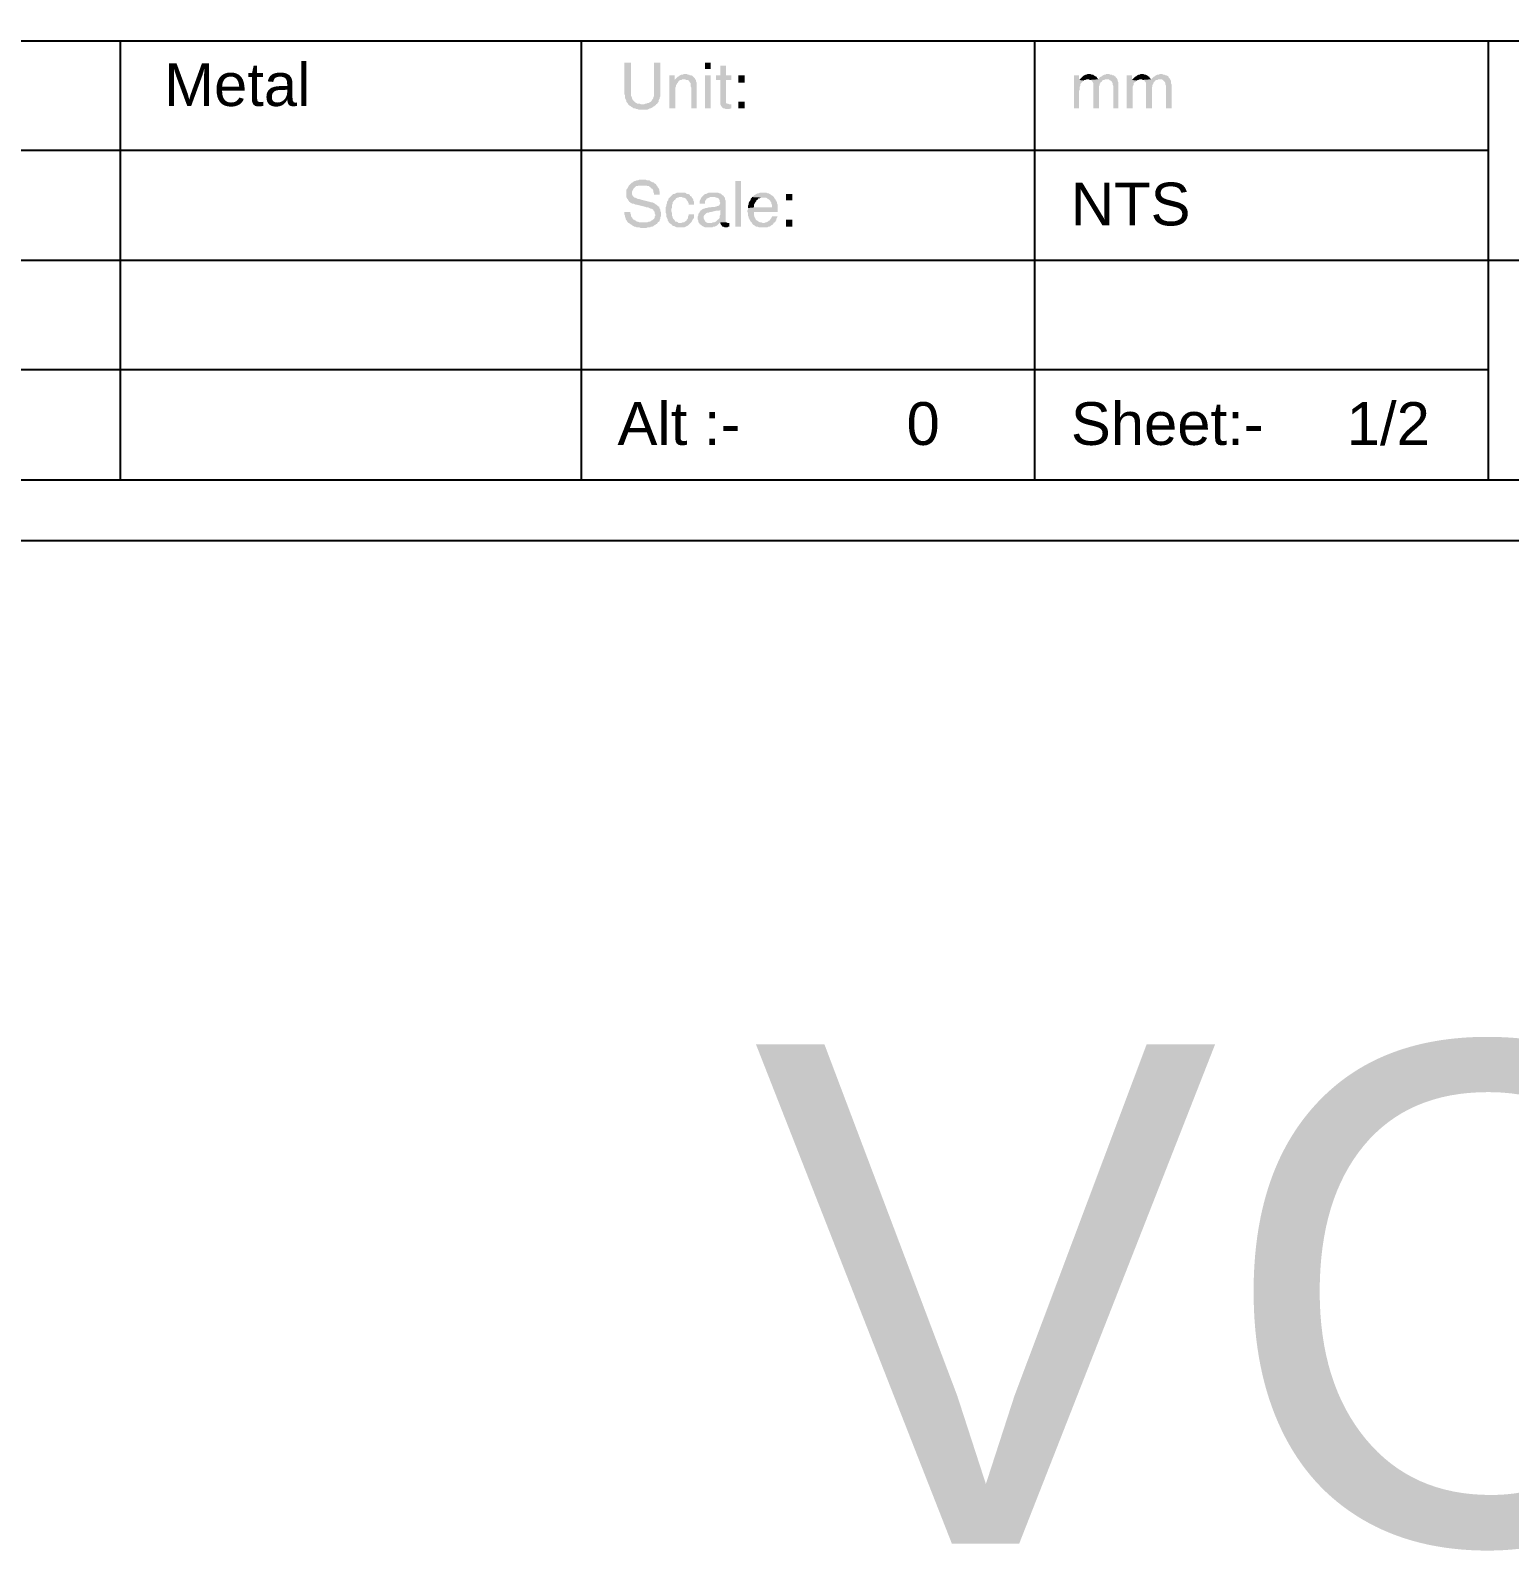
# Model space of a CAD drawing. Header units: millimetres. Extents: x 1186 to 2336, y 1181 to 1549.
# Drawn here: x 1667.1 to 1770.7, y 1181 to 1287.6 of the extents above; entities that cross this region are included whole.
import ezdxf

# ---------------------------------------------------------------- set-up
doc = ezdxf.new("R2010")
doc.units = ezdxf.units.MM
doc.styles.get("Standard").update_dxf_attribs({"font": 'arial.ttf'})

msp = doc.modelspace()

# ---------------------------------------------------------------- hatches: boundary and pattern name
at = {"transparency": 33554559}
for points in [[(1709.13639, 1285.34069), (1708.68507, 1285.34069), (1708.68507, 1283.12921), (1708.7302, 1283.03895), (1708.7302, 1282.85842), (1708.77533, 1282.76816), (1708.82046, 1282.67789), (1708.82046, 1282.58763), (1708.8656, 1282.54249), (1708.91073, 1282.49736), (1708.95586, 1282.4071), (1709.94877, 1282.4071), (1709.8585, 1282.4071), (1709.76824, 1282.45223), (1709.58771, 1282.45223), (1709.54258, 1282.49736), (1709.45231, 1282.54249), (1709.40718, 1282.58763), (1709.36205, 1282.63276), (1709.31692, 1282.67789), (1709.27179, 1282.72302), (1709.22665, 1282.81329), (1709.22665, 1282.85842), (1709.18152, 1282.94868), (1709.13639, 1283.03895), (1709.13639, 1283.30974)], [(1711.21247, 1285.34069), (1710.76115, 1285.34069), (1710.76115, 1283.30974), (1710.76115, 1282.99382), (1710.71602, 1282.90355), (1710.71602, 1282.85842), (1710.67088, 1282.76816), (1710.62575, 1282.72302), (1710.58062, 1282.63276), (1710.53549, 1282.58763), (1710.44522, 1282.54249), (1710.40009, 1282.49736), (1710.30983, 1282.49736), (1710.21956, 1282.45223), (1710.1293, 1282.45223), (1710.03903, 1282.4071), (1708.95586, 1282.4071), (1709.00099, 1282.36197), (1709.04612, 1282.31683), (1709.13639, 1282.2717), (1709.18152, 1282.22657), (1709.27179, 1282.18144), (1709.31692, 1282.13631), (1709.40718, 1282.13631), (1709.49745, 1282.09117), (1709.58771, 1282.09117), (1709.67798, 1282.04604), (1710.30983, 1282.04604), (1710.40009, 1282.09117), (1710.49035, 1282.13631), (1710.53549, 1282.13631), (1710.62575, 1282.18144), (1710.67088, 1282.22657), (1710.76115, 1282.2717), (1710.80628, 1282.31683), (1710.89654, 1282.36197), (1710.89654, 1282.4071), (1710.98681, 1282.45223), (1711.03194, 1282.54249), (1711.07707, 1282.58763), (1711.07707, 1282.67789), (1711.1222, 1282.76816), (1711.16734, 1282.81329), (1711.16734, 1282.90355), (1711.21247, 1282.99382), (1711.21247, 1283.30974)], [(1712.20538, 1284.43805), (1711.84432, 1284.43805), (1711.84432, 1282.13631), (1712.25051, 1282.13631), (1712.25051, 1283.35487), (1712.25051, 1283.58053), (1712.29564, 1283.6708), (1712.29564, 1283.76106), (1712.34077, 1283.8062), (1712.38591, 1283.89646), (1712.43104, 1283.94159), (1712.43104, 1283.94159), (1712.47617, 1284.03186), (1712.5213, 1284.07699), (1712.20538, 1284.12212)], [(1712.92749, 1284.52831), (1712.83723, 1284.52831), (1712.74696, 1284.48318), (1712.6567, 1284.48318), (1712.56643, 1284.43805), (1712.5213, 1284.39291), (1712.43104, 1284.34778), (1712.38591, 1284.30265), (1712.29564, 1284.21239), (1712.20538, 1284.12212), (1712.5213, 1284.07699), (1712.61157, 1284.12212), (1712.70183, 1284.12212), (1712.74696, 1284.16725), (1713.64961, 1284.16725), (1713.60447, 1284.25752), (1713.55934, 1284.30265), (1713.51421, 1284.34778), (1713.46908, 1284.39291), (1713.37881, 1284.43805), (1713.28855, 1284.43805), (1713.24342, 1284.48318), (1713.15315, 1284.48318), (1713.06289, 1284.52831)], [(1714.73278, 1284.88937), (1714.73278, 1285.34069), (1714.32659, 1285.34069), (1714.32659, 1284.88937)], [(1714.73278, 1282.13631), (1714.73278, 1284.43805), (1714.32659, 1284.43805), (1714.32659, 1282.13631)], [(1715.81595, 1285.11503), (1715.40976, 1285.11503), (1715.40976, 1284.43805), (1715.09384, 1284.43805), (1715.09384, 1284.12212), (1715.40976, 1284.12212), (1715.40976, 1282.4071), (1715.45489, 1282.31683), (1715.50003, 1282.2717), (1715.50003, 1282.22657), (1715.54516, 1282.18144), (1715.59029, 1282.13631), (1715.68055, 1282.13631), (1715.77082, 1282.09117), (1716.04161, 1282.09117), (1716.17701, 1282.13631), (1716.17701, 1282.4071), (1716.04161, 1282.4071), (1715.95135, 1282.45223), (1715.86108, 1282.45223), (1715.81595, 1282.49736), (1715.81595, 1284.12212), (1716.17701, 1284.12212), (1716.17701, 1284.43805), (1715.81595, 1284.43805)], [(1717.12478, 1283.94159), (1717.12478, 1284.43805), (1716.67346, 1284.43805), (1716.67346, 1283.94159)], [(1740.54838, 1284.43805), (1740.18732, 1284.43805), (1740.18732, 1282.13631), (1740.54838, 1282.13631), (1740.54838, 1283.35487), (1740.59351, 1283.44514), (1740.59351, 1283.62567), (1740.63865, 1283.71593), (1740.63865, 1283.8062), (1740.68378, 1283.89646), (1740.72891, 1283.94159), (1740.77404, 1283.98672), (1740.86431, 1284.07699), (1740.54838, 1284.12212)], [(1741.2705, 1284.52831), (1741.1351, 1284.52831), (1741.04484, 1284.48318), (1740.9997, 1284.48318), (1740.90944, 1284.43805), (1740.81917, 1284.39291), (1740.77404, 1284.34778), (1740.68378, 1284.25752), (1740.63865, 1284.21239), (1740.54838, 1284.12212), (1740.86431, 1284.07699), (1740.90944, 1284.12212), (1740.9997, 1284.12212), (1741.08997, 1284.16725), (1741.18023, 1284.16725), (1741.85721, 1284.21239), (1741.81208, 1284.25752), (1741.76695, 1284.34778), (1741.72182, 1284.34778), (1741.67669, 1284.39291), (1741.58642, 1284.43805), (1741.54129, 1284.48318), (1741.45102, 1284.48318), (1741.36076, 1284.52831)], [(1742.5342, 1284.52831), (1742.44393, 1284.52831), (1742.3988, 1284.48318), (1742.30854, 1284.48318), (1742.21827, 1284.43805), (1742.17314, 1284.39291), (1742.08288, 1284.34778), (1741.99261, 1284.30265), (1741.94748, 1284.21239), (1741.90235, 1284.16725), (1741.31563, 1284.12212), (1741.40589, 1284.12212), (1741.45102, 1284.03186), (1741.45102, 1284.03186), (1741.49616, 1283.98672), (1741.54129, 1283.89646), (1741.54129, 1282.13631), (1741.94748, 1282.13631), (1741.94748, 1283.6708), (1741.99261, 1283.76106), (1741.99261, 1283.85133), (1742.03774, 1283.89646), (1742.08288, 1283.98672), (1742.12801, 1283.98672), (1742.17314, 1284.07699), (1742.2634, 1284.12212), (1742.30854, 1284.12212), (1742.3988, 1284.16725), (1742.48906, 1284.16725), (1743.21118, 1284.21239), (1743.16605, 1284.25752), (1743.12092, 1284.30265), (1743.12092, 1284.34778), (1743.03065, 1284.39291), (1742.98552, 1284.43805), (1742.89525, 1284.43805), (1742.85012, 1284.48318), (1742.75986, 1284.48318), (1742.66959, 1284.52831)], [(1744.24922, 1284.43805), (1743.88816, 1284.43805), (1743.88816, 1282.13631), (1744.29435, 1282.13631), (1744.29435, 1283.62567), (1744.33948, 1283.71593), (1744.38462, 1283.8062), (1744.38462, 1283.89646), (1744.42975, 1283.94159), (1744.52001, 1283.98672), (1744.56514, 1284.07699), (1744.24922, 1284.12212)], [(1744.97133, 1284.52831), (1744.83594, 1284.52831), (1744.79081, 1284.48318), (1744.70054, 1284.48318), (1744.61028, 1284.43805), (1744.56514, 1284.39291), (1744.47488, 1284.34778), (1744.38462, 1284.25752), (1744.33948, 1284.21239), (1744.24922, 1284.12212), (1744.56514, 1284.07699), (1744.65541, 1284.12212), (1744.70054, 1284.12212), (1744.79081, 1284.16725), (1744.88107, 1284.16725), (1745.55805, 1284.21239), (1745.51292, 1284.25752), (1745.46779, 1284.34778), (1745.46779, 1284.34778), (1745.37752, 1284.39291), (1745.33239, 1284.43805), (1745.24213, 1284.48318), (1745.15186, 1284.48318), (1745.0616, 1284.52831)], [(1746.28017, 1284.52831), (1746.1899, 1284.52831), (1746.09964, 1284.48318), (1746.00937, 1284.48318), (1745.91911, 1284.43805), (1745.87398, 1284.39291), (1745.78371, 1284.34778), (1745.73858, 1284.30265), (1745.64832, 1284.21239), (1745.60318, 1284.16725), (1745.01647, 1284.12212), (1745.10673, 1284.12212), (1745.15186, 1284.03186), (1745.15186, 1284.03186), (1745.19699, 1283.98672), (1745.24213, 1283.89646), (1745.24213, 1282.13631), (1745.64832, 1282.13631), (1745.64832, 1283.58053), (1745.69345, 1283.6708), (1745.69345, 1283.76106), (1745.73858, 1283.85133), (1745.78371, 1283.89646), (1745.78371, 1283.98672), (1745.82885, 1283.98672), (1745.87398, 1284.07699), (1745.96424, 1284.12212), (1746.05451, 1284.12212), (1746.09964, 1284.16725), (1746.1899, 1284.16725), (1746.91202, 1284.21239), (1746.86689, 1284.25752), (1746.82175, 1284.30265), (1746.82175, 1284.34778), (1746.77662, 1284.39291), (1746.68636, 1284.43805), (1746.64122, 1284.43805), (1746.55096, 1284.48318), (1746.4607, 1284.48318), (1746.37043, 1284.52831)], [(1713.64961, 1284.16725), (1712.83723, 1284.16725), (1712.92749, 1284.16725), (1713.01776, 1284.12212), (1713.10802, 1284.12212), (1713.19828, 1284.07699), (1713.24342, 1284.03186), (1713.24342, 1283.98672), (1713.28855, 1283.94159), (1713.33368, 1283.89646), (1713.33368, 1283.6708), (1713.37881, 1283.58053), (1713.37881, 1282.13631), (1713.73987, 1282.13631), (1713.73987, 1283.94159), (1713.69474, 1284.03186), (1713.69474, 1284.12212)], [(1741.85721, 1284.21239), (1741.18023, 1284.16725), (1741.22536, 1284.16725), (1741.31563, 1284.12212), (1741.90235, 1284.16725)], [(1743.21118, 1284.21239), (1742.48906, 1284.16725), (1742.62446, 1284.16725), (1742.66959, 1284.12212), (1742.75986, 1284.07699), (1742.80499, 1284.03186), (1742.85012, 1283.98672), (1742.89525, 1283.89646), (1742.89525, 1283.8062), (1742.94039, 1283.71593), (1742.94039, 1282.13631), (1743.30144, 1282.13631), (1743.30144, 1283.76106), (1743.30144, 1283.94159), (1743.25631, 1284.03186), (1743.25631, 1284.12212)], [(1745.55805, 1284.21239), (1744.88107, 1284.16725), (1744.9262, 1284.16725), (1745.01647, 1284.12212), (1745.60318, 1284.16725)], [(1746.91202, 1284.21239), (1746.1899, 1284.16725), (1746.3253, 1284.16725), (1746.41556, 1284.12212), (1746.4607, 1284.07699), (1746.50583, 1284.03186), (1746.55096, 1283.98672), (1746.59609, 1283.89646), (1746.59609, 1283.8062), (1746.64122, 1283.71593), (1746.64122, 1282.13631), (1747.04741, 1282.13631), (1747.04741, 1283.76106), (1747.04741, 1283.76106), (1747.00228, 1283.85133), (1747.00228, 1284.03186), (1746.95715, 1284.12212)], [(1717.12478, 1282.13631), (1717.12478, 1282.58763), (1716.67346, 1282.58763), (1716.67346, 1282.13631)], [(1709.94877, 1277.12663), (1709.72311, 1277.12663), (1709.63284, 1277.0815), (1709.54258, 1277.0815), (1709.45231, 1277.03637), (1709.40718, 1277.03637), (1709.31692, 1276.99124), (1709.27179, 1276.94611), (1709.18152, 1276.90097), (1709.13639, 1276.85584), (1709.09126, 1276.81071), (1709.04612, 1276.76558), (1709.94877, 1276.72044), (1710.21956, 1276.72044), (1710.30983, 1276.67531), (1710.40009, 1276.67531), (1710.44522, 1276.63018), (1710.53549, 1276.58505), (1710.53549, 1276.53992), (1710.62575, 1276.49478), (1710.67088, 1276.44965), (1710.71602, 1276.35939), (1710.71602, 1276.26912), (1710.76115, 1276.17886), (1710.76115, 1276.08859), (1711.16734, 1276.08859), (1711.16734, 1276.26912), (1711.1222, 1276.35939), (1711.1222, 1276.44965), (1711.07707, 1276.53992), (1711.03194, 1276.58505), (1710.98681, 1276.67531), (1710.94168, 1276.72044), (1710.89654, 1276.81071), (1710.80628, 1276.85584), (1710.80628, 1276.85584), (1710.71602, 1276.94611), (1710.67088, 1276.94611), (1710.58062, 1276.99124), (1710.49035, 1277.03637), (1710.44522, 1277.0815), (1710.26469, 1277.0815), (1710.17443, 1277.12663), (1710.08416, 1277.12663)], [(1716.4478, 1273.83199), (1716.4478, 1277.03637), (1716.85399, 1277.03637), (1716.85399, 1273.83199)], [(1709.04612, 1276.76558), (1709.00099, 1276.72044), (1708.95586, 1276.63018), (1708.91073, 1276.53992), (1708.8656, 1276.49478), (1708.82046, 1276.40452), (1708.82046, 1275.90807), (1708.8656, 1275.8178), (1708.91073, 1275.77267), (1708.95586, 1275.6824), (1709.00099, 1275.63727), (1709.00099, 1275.59214), (1709.09126, 1275.54701), (1709.13639, 1275.50188), (1709.22665, 1275.45674), (1709.31692, 1275.45674), (1709.40718, 1275.41161), (1709.49745, 1275.36648), (1709.58771, 1275.36648), (1710.1293, 1275.23108), (1710.21956, 1275.18595), (1710.35496, 1275.18595), (1710.44522, 1275.14082), (1710.53549, 1275.09569), (1710.58062, 1275.09569), (1710.67088, 1275.05055), (1710.71602, 1275.00542), (1710.71602, 1275.00542), (1710.76115, 1274.91516), (1710.80628, 1274.87003), (1710.80628, 1274.77976), (1710.85141, 1274.6895), (1710.85141, 1274.59923), (1710.80628, 1274.5541), (1710.80628, 1274.46384), (1710.76115, 1274.37357), (1710.67088, 1274.32844), (1710.62575, 1274.28331), (1710.62575, 1274.28331), (1710.53549, 1274.23817), (1710.49035, 1274.19304), (1710.40009, 1274.19304), (1710.30983, 1274.14791), (1710.03903, 1274.14791), (1708.95586, 1274.10278), (1709.04612, 1274.05765), (1709.09126, 1274.01251), (1709.18152, 1273.96738), (1709.22665, 1273.92225), (1709.31692, 1273.87712), (1709.36205, 1273.83199), (1709.45231, 1273.83199), (1709.54258, 1273.78685), (1709.72311, 1273.78685), (1709.81337, 1273.74172), (1710.21956, 1273.74172), (1710.30983, 1273.78685), (1710.49035, 1273.78685), (1710.53549, 1273.83199), (1710.62575, 1273.83199), (1710.71602, 1273.87712), (1710.76115, 1273.92225), (1710.85141, 1273.96738), (1710.89654, 1274.01251), (1710.94168, 1274.01251), (1710.98681, 1274.05765), (1711.03194, 1274.14791), (1711.1222, 1274.19304), (1711.16734, 1274.28331), (1711.16734, 1274.32844), (1711.21247, 1274.4187), (1711.21247, 1274.50897), (1711.2576, 1274.59923), (1711.2576, 1274.82489), (1711.21247, 1274.91516), (1711.21247, 1275.00542), (1711.16734, 1275.09569), (1711.1222, 1275.14082), (1711.1222, 1275.23108), (1711.03194, 1275.27621), (1711.03194, 1275.27621), (1710.98681, 1275.32135), (1710.94168, 1275.36648), (1710.85141, 1275.41161), (1710.80628, 1275.45674), (1710.71602, 1275.50188), (1710.62575, 1275.54701), (1710.53549, 1275.54701), (1710.40009, 1275.59214), (1709.8585, 1275.72754), (1709.8585, 1275.72754), (1709.72311, 1275.77267), (1709.63284, 1275.77267), (1709.54258, 1275.8178), (1709.45231, 1275.86293), (1709.40718, 1275.86293), (1709.36205, 1275.90807), (1709.31692, 1275.9532), (1709.27179, 1275.99833), (1709.22665, 1276.08859), (1709.22665, 1276.31425), (1709.27179, 1276.40452), (1709.31692, 1276.49478), (1709.36205, 1276.53992), (1709.40718, 1276.58505), (1709.45231, 1276.63018), (1709.49745, 1276.67531), (1709.58771, 1276.67531), (1709.67798, 1276.72044), (1709.94877, 1276.72044)], [(1711.88945, 1275.90807), (1711.79919, 1275.8178), (1711.75406, 1275.77267), (1711.75406, 1275.6824), (1711.70892, 1275.63727), (1711.66379, 1275.54701), (1711.66379, 1275.45674), (1711.61866, 1275.36648), (1711.61866, 1275.27621), (1711.57353, 1275.18595), (1711.57353, 1274.82489), (1711.61866, 1274.73463), (1711.61866, 1274.5541), (1711.66379, 1274.46384), (1711.70892, 1274.37357), (1711.70892, 1274.28331), (1711.75406, 1274.23817), (1711.79919, 1274.14791), (1711.84432, 1274.10278), (1712.61157, 1274.10278), (1712.47617, 1274.10278), (1712.43104, 1274.14791), (1712.34077, 1274.19304), (1712.25051, 1274.19304), (1712.20538, 1274.28331), (1712.16024, 1274.32844), (1712.11511, 1274.37357), (1712.06998, 1274.46384), (1712.06998, 1274.50897), (1712.02485, 1274.59923), (1712.02485, 1274.77976), (1711.97972, 1274.91516), (1711.97972, 1275.09569), (1712.02485, 1275.18595), (1712.02485, 1275.36648), (1712.06998, 1275.45674), (1712.06998, 1275.54701), (1712.11511, 1275.59214), (1712.16024, 1275.63727), (1712.16024, 1275.6824), (1712.25051, 1275.72754), (1712.29564, 1275.8178), (1712.38591, 1275.86293), (1712.43104, 1275.86293), (1712.5213, 1275.90807), (1712.61157, 1275.90807)], [(1712.6567, 1276.22399), (1712.38591, 1276.22399), (1712.29564, 1276.17886), (1712.20538, 1276.13373), (1712.11511, 1276.13373), (1712.06998, 1276.08859), (1711.97972, 1275.99833), (1711.93458, 1275.9532), (1711.88945, 1275.90807), (1712.70183, 1275.90807), (1712.7921, 1275.86293), (1712.88236, 1275.86293), (1712.97262, 1275.8178), (1713.01776, 1275.77267), (1713.06289, 1275.6824), (1713.10802, 1275.63727), (1713.15315, 1275.54701), (1713.19828, 1275.45674), (1713.19828, 1275.36648), (1713.55934, 1275.36648), (1713.55934, 1275.59214), (1713.51421, 1275.63727), (1713.51421, 1275.72754), (1713.46908, 1275.8178), (1713.42395, 1275.86293), (1713.37881, 1275.9532), (1713.28855, 1275.99833), (1713.28855, 1276.04346), (1713.24342, 1276.08859), (1713.15315, 1276.13373), (1713.06289, 1276.13373), (1713.01776, 1276.17886), (1712.92749, 1276.22399), (1712.74696, 1276.22399)], [(1715.68055, 1275.90807), (1714.86818, 1275.90807), (1715.0487, 1275.90807), (1715.09384, 1275.86293), (1715.1841, 1275.86293), (1715.27436, 1275.8178), (1715.3195, 1275.77267), (1715.36463, 1275.6824), (1715.36463, 1275.59214), (1715.40976, 1275.50188), (1715.40976, 1275.50188), (1715.36463, 1275.41161), (1715.36463, 1275.36648), (1715.3195, 1275.32135), (1715.22923, 1275.27621), (1715.1841, 1275.27621), (1715.09384, 1275.23108), (1714.59738, 1275.18595), (1714.46199, 1275.14082), (1714.37172, 1275.14082), (1714.28146, 1275.09569), (1714.23632, 1275.09569), (1714.14606, 1275.05055), (1715.40976, 1275.00542), (1715.40976, 1274.6895), (1715.36463, 1274.59923), (1715.36463, 1274.46384), (1715.3195, 1274.37357), (1715.22923, 1274.32844), (1715.1841, 1274.28331), (1715.13897, 1274.23817), (1715.09384, 1274.19304), (1715.00357, 1274.14791), (1714.91331, 1274.14791), (1714.82304, 1274.10278), (1713.9204, 1274.10278), (1713.96553, 1274.01251), (1714.0558, 1273.96738), (1714.10093, 1273.92225), (1714.14606, 1273.87712), (1714.23632, 1273.83199), (1714.32659, 1273.78685), (1714.86818, 1273.78685), (1714.91331, 1273.83199), (1715.00357, 1273.83199), (1715.09384, 1273.87712), (1715.1841, 1273.92225), (1715.22923, 1273.96738), (1715.3195, 1274.05765), (1715.3195, 1274.05765), (1715.40976, 1274.14791), (1715.81595, 1274.14791), (1715.77082, 1274.23817), (1715.77082, 1275.6824), (1715.72569, 1275.77267), (1715.72569, 1275.86293)], [(1714.91331, 1276.22399), (1714.59738, 1276.22399), (1714.50712, 1276.17886), (1714.41685, 1276.13373), (1714.37172, 1276.13373), (1714.28146, 1276.08859), (1714.23632, 1276.04346), (1714.19119, 1275.99833), (1714.14606, 1275.9532), (1714.10093, 1275.90807), (1714.0558, 1275.8178), (1714.01066, 1275.72754), (1713.96553, 1275.63727), (1713.96553, 1275.45674), (1714.32659, 1275.45674), (1714.32659, 1275.59214), (1714.37172, 1275.6824), (1714.41685, 1275.72754), (1714.46199, 1275.8178), (1714.50712, 1275.8178), (1714.59738, 1275.86293), (1714.68765, 1275.90807), (1715.68055, 1275.90807), (1715.63542, 1275.99833), (1715.54516, 1276.04346), (1715.50003, 1276.08859), (1715.45489, 1276.13373), (1715.36463, 1276.17886), (1715.3195, 1276.17886), (1715.22923, 1276.22399), (1715.00357, 1276.22399)], [(1718.43362, 1276.22399), (1718.20796, 1276.22399), (1718.11769, 1276.17886), (1718.02743, 1276.17886), (1717.93716, 1276.13373), (1717.89203, 1276.08859), (1717.80177, 1276.04346), (1717.75663, 1275.99833), (1717.66637, 1275.9532), (1717.62124, 1275.90807), (1718.43362, 1275.86293), (1718.61415, 1275.86293), (1718.70441, 1275.8178), (1718.74954, 1275.77267), (1718.83981, 1275.72754), (1718.88494, 1275.6824), (1718.88494, 1275.6824), (1718.93007, 1275.59214), (1718.9752, 1275.54701), (1718.9752, 1275.45674), (1719.02033, 1275.36648), (1719.02033, 1275.18595), (1717.75663, 1275.18595), (1717.35044, 1275.14082), (1717.35044, 1275.05055), (1717.30531, 1274.96029), (1717.30531, 1274.87003), (1717.35044, 1274.77976), (1717.35044, 1274.59923), (1717.39558, 1274.50897), (1717.39558, 1274.4187), (1717.44071, 1274.37357), (1717.48584, 1274.28331), (1717.53097, 1274.19304), (1717.57611, 1274.14791), (1717.62124, 1274.10278), (1718.43362, 1274.10278), (1718.34335, 1274.10278), (1718.25309, 1274.14791), (1718.16282, 1274.14791), (1718.07256, 1274.19304), (1718.02743, 1274.23817), (1717.93716, 1274.28331), (1717.89203, 1274.32844), (1717.89203, 1274.37357), (1717.8469, 1274.4187), (1717.80177, 1274.50897), (1717.80177, 1274.5541), (1717.75663, 1274.64436), (1717.75663, 1274.87003), (1719.42652, 1274.87003), (1719.42652, 1275.36648), (1719.38139, 1275.45674), (1719.38139, 1275.54701), (1719.33626, 1275.63727), (1719.29113, 1275.6824), (1719.246, 1275.77267), (1719.20086, 1275.8178), (1719.15573, 1275.90807), (1719.1106, 1275.9532), (1719.06547, 1275.99833), (1718.9752, 1276.04346), (1718.93007, 1276.08859), (1718.83981, 1276.13373), (1718.79467, 1276.17886), (1718.70441, 1276.17886), (1718.61415, 1276.22399), (1718.52388, 1276.22399)], [(1717.62124, 1275.90807), (1717.62124, 1275.86293), (1717.53097, 1275.77267), (1717.53097, 1275.72754), (1717.48584, 1275.63727), (1717.44071, 1275.59214), (1717.39558, 1275.50188), (1717.39558, 1275.41161), (1717.35044, 1275.32135), (1717.35044, 1275.14082), (1717.75663, 1275.18595), (1717.75663, 1275.36648), (1717.80177, 1275.45674), (1717.8469, 1275.50188), (1717.89203, 1275.59214), (1717.93716, 1275.63727), (1717.93716, 1275.6824), (1718.02743, 1275.72754), (1718.07256, 1275.8178), (1718.16282, 1275.8178), (1718.25309, 1275.86293), (1718.43362, 1275.86293)], [(1720.46456, 1275.6824), (1720.46456, 1276.13373), (1720.01324, 1276.13373), (1720.01324, 1275.6824)], [(1709.09126, 1274.87003), (1708.68507, 1274.87003), (1708.68507, 1274.6895), (1708.7302, 1274.59923), (1708.7302, 1274.50897), (1708.77533, 1274.46384), (1708.77533, 1274.37357), (1708.82046, 1274.28331), (1708.8656, 1274.23817), (1708.91073, 1274.14791), (1708.95586, 1274.10278), (1710.03903, 1274.14791), (1709.72311, 1274.14791), (1709.63284, 1274.19304), (1709.54258, 1274.19304), (1709.49745, 1274.23817), (1709.40718, 1274.28331), (1709.36205, 1274.32844), (1709.31692, 1274.32844), (1709.27179, 1274.37357), (1709.22665, 1274.46384), (1709.18152, 1274.50897), (1709.13639, 1274.59923), (1709.13639, 1274.6895), (1709.09126, 1274.77976)], [(1714.14606, 1275.05055), (1714.10093, 1275.00542), (1714.01066, 1274.96029), (1714.01066, 1274.91516), (1713.96553, 1274.87003), (1713.9204, 1274.77976), (1713.87527, 1274.73463), (1713.87527, 1274.64436), (1713.83014, 1274.5541), (1713.83014, 1274.32844), (1713.87527, 1274.23817), (1713.87527, 1274.14791), (1713.9204, 1274.10278), (1714.64251, 1274.10278), (1714.50712, 1274.10278), (1714.41685, 1274.14791), (1714.37172, 1274.19304), (1714.32659, 1274.23817), (1714.28146, 1274.32844), (1714.23632, 1274.4187), (1714.23632, 1274.5541), (1714.28146, 1274.64436), (1714.32659, 1274.6895), (1714.37172, 1274.73463), (1714.41685, 1274.77976), (1714.50712, 1274.82489), (1714.59738, 1274.82489), (1714.68765, 1274.87003), (1714.77791, 1274.87003), (1715.13897, 1274.96029), (1715.3195, 1274.96029), (1715.40976, 1275.00542)], [(1713.55934, 1274.6895), (1713.19828, 1274.6895), (1713.19828, 1274.64436), (1713.15315, 1274.5541), (1713.15315, 1274.46384), (1713.10802, 1274.37357), (1713.06289, 1274.32844), (1713.01776, 1274.23817), (1712.92749, 1274.19304), (1712.88236, 1274.14791), (1712.7921, 1274.14791), (1712.70183, 1274.10278), (1711.84432, 1274.10278), (1711.88945, 1274.05765), (1711.97972, 1274.01251), (1712.02485, 1273.92225), (1712.11511, 1273.87712), (1712.16024, 1273.87712), (1712.25051, 1273.83199), (1712.34077, 1273.78685), (1712.88236, 1273.78685), (1712.97262, 1273.83199), (1713.06289, 1273.87712), (1713.15315, 1273.92225), (1713.19828, 1273.96738), (1713.24342, 1274.01251), (1713.28855, 1274.05765), (1713.33368, 1274.10278), (1713.37881, 1274.14791), (1713.42395, 1274.23817), (1713.46908, 1274.32844), (1713.51421, 1274.37357), (1713.55934, 1274.46384), (1713.55934, 1274.5541)], [(1715.81595, 1274.14791), (1715.40976, 1274.14791), (1715.40976, 1274.05765), (1715.90622, 1274.10278), (1715.90622, 1274.10278)], [(1716.04161, 1274.10278), (1715.90622, 1274.10278), (1715.40976, 1274.05765), (1715.45489, 1273.96738), (1715.50003, 1273.92225), (1715.50003, 1273.92225), (1715.54516, 1273.83199), (1715.63542, 1273.83199), (1715.72569, 1273.78685), (1715.90622, 1273.78685), (1715.95135, 1273.83199), (1716.04161, 1273.83199)], [(1719.42652, 1274.5541), (1719.02033, 1274.5541), (1719.02033, 1274.50897), (1718.9752, 1274.4187), (1718.93007, 1274.37357), (1718.88494, 1274.28331), (1718.79467, 1274.23817), (1718.74954, 1274.19304), (1718.65928, 1274.14791), (1718.61415, 1274.14791), (1718.52388, 1274.10278), (1717.62124, 1274.10278), (1717.66637, 1274.01251), (1717.7115, 1273.96738), (1717.80177, 1273.92225), (1717.8469, 1273.87712), (1717.93716, 1273.83199), (1718.02743, 1273.83199), (1718.11769, 1273.78685), (1718.70441, 1273.78685), (1718.74954, 1273.83199), (1718.83981, 1273.83199), (1718.93007, 1273.87712), (1718.9752, 1273.92225), (1719.06547, 1273.96738), (1719.1106, 1274.01251), (1719.15573, 1274.10278), (1719.246, 1274.14791), (1719.29113, 1274.23817), (1719.33626, 1274.28331), (1719.33626, 1274.37357), (1719.38139, 1274.46384)], [(1720.46456, 1273.83199), (1720.46456, 1274.32844), (1720.01324, 1274.32844), (1720.01324, 1273.83199)]]:
    msp.add_hatch(color=256, dxfattribs=at).paths.add_polyline_path(points)

# ---------------------------------------------------------------- linework, layer by layer
msp.add_line((1460.25926, 1256.09504), (1869.51476, 1256.09504))
msp.add_lwpolyline([(1873.5528, 1251.83599), (1873.5528, 1548.83599), (1453.55281, 1548.83599), (1453.55281, 1251.83599)], close=True)
for points in [[(1473.07688, 1286.87518), (1869.51476, 1286.87518)], [(1673.34657, 1286.87518), (1673.34657, 1256.09504)], [(1705.66121, 1286.87518), (1705.66121, 1256.09504)], [(1737.43426, 1286.87518), (1737.43426, 1256.09504)], [(1769.20731, 1286.87518), (1769.20731, 1256.09504)], [(1473.07688, 1279.20271), (1769.20731, 1279.20271)], [(1473.07688, 1271.48511), (1822.14735, 1271.48511)], [(1473.07688, 1263.81264), (1769.20731, 1263.81264)]]:
    msp.add_lwpolyline(points)

# ---------------------------------------------------------------- texts
at = {"attachment_point": 5}
for s, insert, char_height, width in [('\\pxql;Metal ', (1693.61098, 1283.77258), 2.9996568, 34.3482701), ('\\pxql;NTS', (1757.15124, 1275.40048), 2.999657, 34.3482701), ('\\pxql;Alt :-          0', (1725.37819, 1260.01041), 2.9996568, 34.3482701), ('\\pxql;Sheet:-     1/2', (1757.15124, 1260.01041), 2.9996568, 34.3482701), ('VC S19000 W', (1872.57998, 1198.76226), 35, 374.0909995)]:
    msp.add_mtext(s, dxfattribs=dict(at, insert=insert, char_height=char_height, width=width))

doc.saveas('drawing.dxf')
